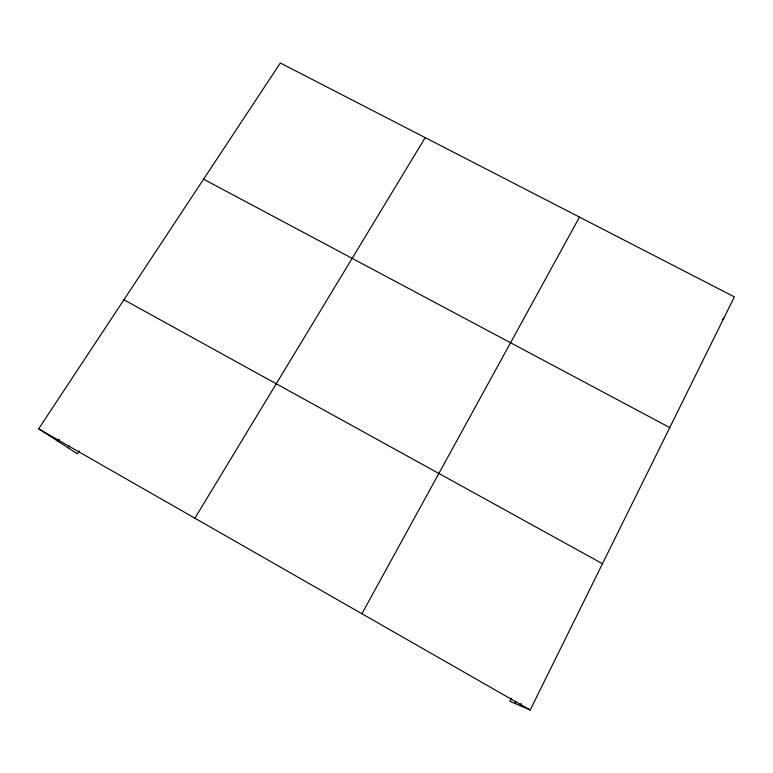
<?xml version="1.0" encoding="UTF-8"?>
<svg xmlns="http://www.w3.org/2000/svg" width="773" height="773" viewBox="0 0 773 773"><rect width="100%" height="100%" fill="white"/><g stroke="black" fill="none" stroke-linecap="round" stroke-linejoin="round"><path stroke-width="1.16" d="M511.513 698.193L509.938 701.333L530.201 709.991L734.35 296.88L280.348 63.009L38.65 428.841L77.358 453.78L79.261 450.823M514.75 703.391L515.784 701.324M520.055 705.652L521.118 703.507M361.919 613.733L579.479 217.107M194.902 518.21L425.208 137.633M68.13 447.828L69.377 445.905M57.975 441.296L59.279 439.296M722.233 319.539L723.895 318.041M203.589 179.191L669.756 427.585M123.931 299.76L602.496 563.71M38.65 428.841L530.201 709.991"/></g></svg>
